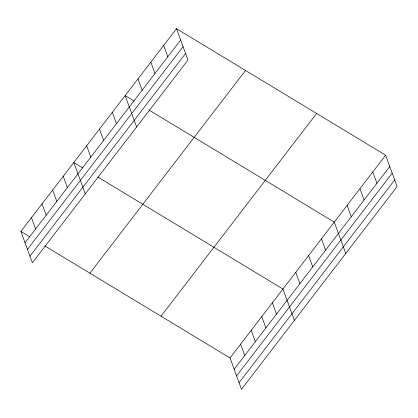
<?xml version="1.0" encoding="UTF-8"?>
<svg xmlns="http://www.w3.org/2000/svg" width="418" height="418" viewBox="0 0 418 418"><rect width="100%" height="100%" fill="white"/><g stroke="black" fill="none" stroke-linecap="round" stroke-linejoin="round"><path stroke-width="0.63" d="M176.506 28.711L187.975 60.051L32.369 262.781L20.9 231.441L176.506 28.711L385.631 155.219L397.1 186.559L241.494 389.289L230.025 357.949L44.83 245.92M25.043 242.769L180.654 40.039M27.463 249.374L183.068 46.644M29.95 256.177L185.561 53.447M89.912 273.189L245.518 70.459M161.014 316.201L316.619 113.471M230.025 357.949L385.631 155.219M234.169 369.277L389.775 166.547M236.588 375.881L392.194 173.151M239.075 382.684L394.681 179.954M134.063 100.999L125.16 95.612L136.623 126.952M149.09 110.091L334.28 222.12L345.749 253.46M82.712 167.9L73.808 162.513L85.272 193.853M97.739 176.992L282.929 289.021L294.397 320.36M20.9 231.441L29.803 236.828M372.793 171.944L376.937 183.272M359.955 188.67L364.104 199.997M347.118 205.395L351.266 216.723M321.442 238.845L325.591 250.173M308.604 255.57L312.753 266.898M295.766 272.296L299.915 283.623M272.348 302.81L276.497 314.132M163.668 45.437L167.817 56.764M261.767 316.593L265.911 327.921M251.187 330.377L255.33 341.705M150.83 62.162L154.979 73.49M240.606 344.166L244.749 355.488M137.997 78.887L142.141 90.215M112.322 112.337L116.465 123.665M99.484 129.063L103.627 140.391M86.646 145.788L90.79 157.116M63.228 176.302L67.371 187.625M52.642 190.085L56.791 201.413M42.061 203.874L46.21 215.197M31.481 217.658L35.624 228.986"/></g></svg>
